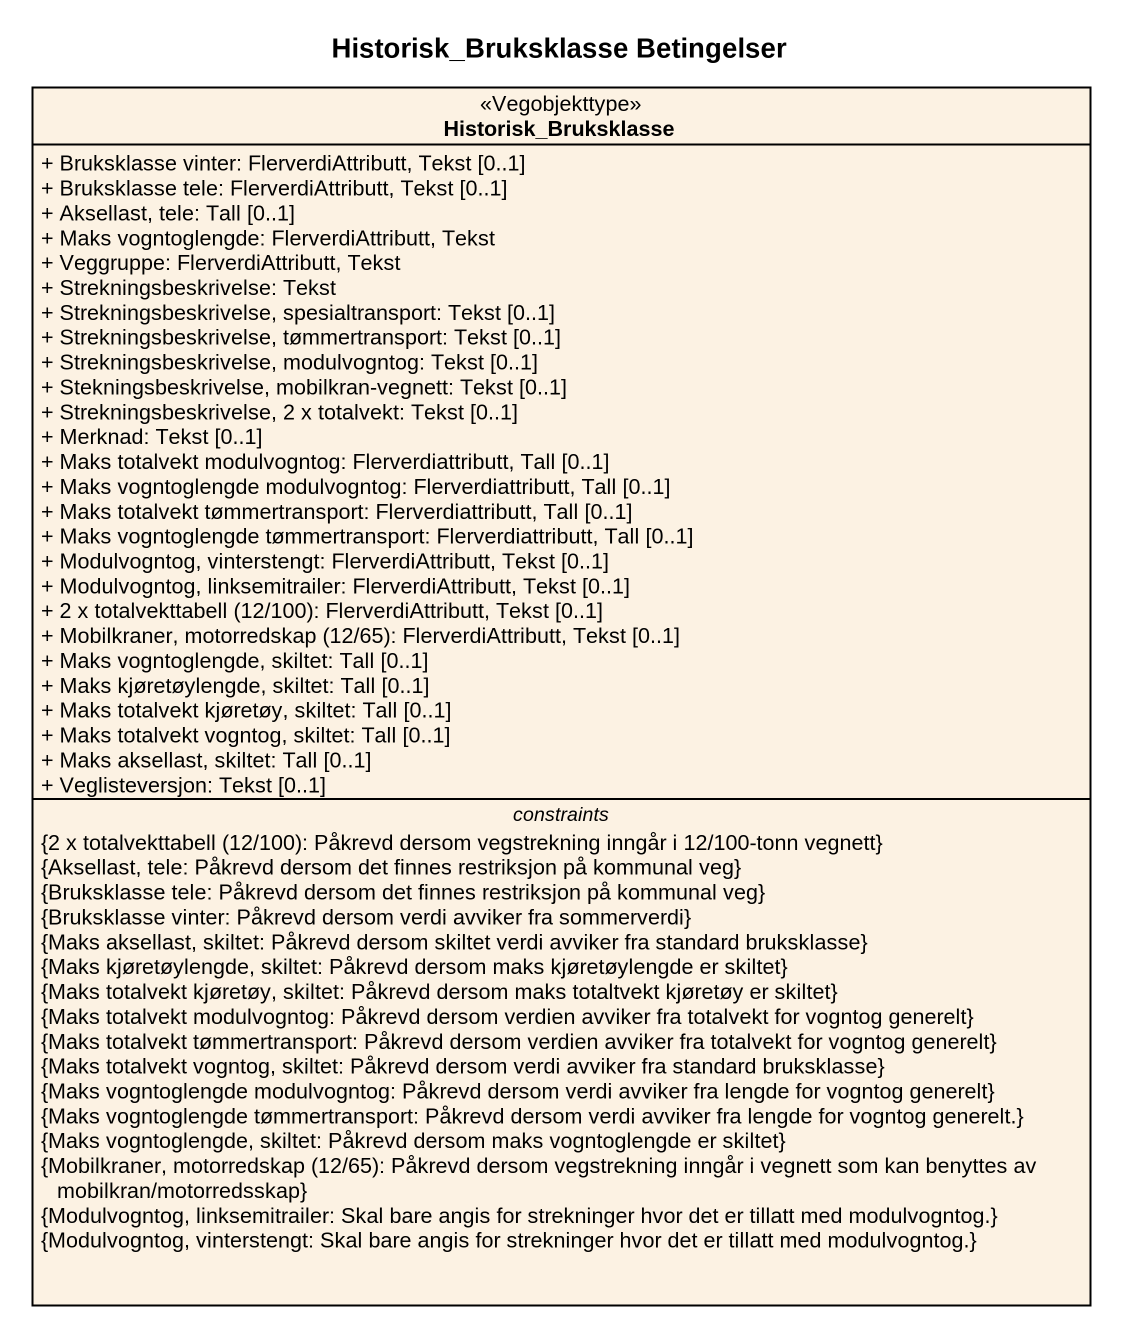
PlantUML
@startuml
title Historisk_Bruksklasse Betingelser
hide circle
hide empty members
skinparam classAttributeIconSize 0
class Historisk_Bruksklasse <<Vegobjekttype>> {
  + Bruksklasse vinter: FlerverdiAttributt, Tekst [0..1]
  + Bruksklasse tele: FlerverdiAttributt, Tekst [0..1]
  + Aksellast, tele: Tall [0..1]
  + Maks vogntoglengde: FlerverdiAttributt, Tekst
  + Veggruppe: FlerverdiAttributt, Tekst
  + Strekningsbeskrivelse: Tekst
  + Strekningsbeskrivelse, spesialtransport: Tekst [0..1]
  + Strekningsbeskrivelse, tømmertransport: Tekst [0..1]
  + Strekningsbeskrivelse, modulvogntog: Tekst [0..1]
  + Stekningsbeskrivelse, mobilkran-vegnett: Tekst [0..1]
  + Strekningsbeskrivelse, 2 x totalvekt: Tekst [0..1]
  + Merknad: Tekst [0..1]
  + Maks totalvekt modulvogntog: Flerverdiattributt, Tall [0..1]
  + Maks vogntoglengde modulvogntog: Flerverdiattributt, Tall [0..1]
  + Maks totalvekt tømmertransport: Flerverdiattributt, Tall [0..1]
  + Maks vogntoglengde tømmertransport: Flerverdiattributt, Tall [0..1]
  + Modulvogntog, vinterstengt: FlerverdiAttributt, Tekst [0..1]
  + Modulvogntog, linksemitrailer: FlerverdiAttributt, Tekst [0..1]
  {field} + 2 x totalvekttabell (12/100): FlerverdiAttributt, Tekst [0..1]
  {field} + Mobilkraner, motorredskap (12/65): FlerverdiAttributt, Tekst [0..1]
  + Maks vogntoglengde, skiltet: Tall [0..1]
  + Maks kjøretøylengde, skiltet: Tall [0..1]
  + Maks totalvekt kjøretøy, skiltet: Tall [0..1]
  + Maks totalvekt vogntog, skiltet: Tall [0..1]
  + Maks aksellast, skiltet: Tall [0..1]
  + Veglisteversjon: Tekst [0..1]
  -- constraints --
  {field} {2 x totalvekttabell (12/100): Påkrevd dersom vegstrekning inngår i 12/100-tonn vegnett}
  {Aksellast, tele: Påkrevd dersom det finnes restriksjon på kommunal veg}
  {Bruksklasse tele: Påkrevd dersom det finnes restriksjon på kommunal veg}
  {Bruksklasse vinter: Påkrevd dersom verdi avviker fra sommerverdi}
  {Maks aksellast, skiltet: Påkrevd dersom skiltet verdi avviker fra standard bruksklasse}
  {Maks kjøretøylengde, skiltet: Påkrevd dersom maks kjøretøylengde er skiltet}
  {Maks totalvekt kjøretøy, skiltet: Påkrevd dersom maks totaltvekt kjøretøy er skiltet}
  {Maks totalvekt modulvogntog: Påkrevd dersom verdien avviker fra totalvekt for vogntog generelt}
  {Maks totalvekt tømmertransport: Påkrevd dersom verdien avviker fra totalvekt for vogntog generelt}
  {Maks totalvekt vogntog, skiltet: Påkrevd dersom verdi avviker fra standard bruksklasse}
  {Maks vogntoglengde modulvogntog: Påkrevd dersom verdi avviker fra lengde for vogntog generelt}
  {Maks vogntoglengde tømmertransport: Påkrevd dersom verdi avviker fra lengde for vogntog generelt.}
  {Maks vogntoglengde, skiltet: Påkrevd dersom maks vogntoglengde er skiltet}
  {field} {Mobilkraner, motorredskap (12/65): Påkrevd dersom vegstrekning inngår i vegnett som kan benyttes av mobilkran/motorredsskap}
  {Modulvogntog, linksemitrailer: Skal bare angis for strekninger hvor det er tillatt med modulvogntog.}
  {Modulvogntog, vinterstengt: Skal bare angis for strekninger hvor det er tillatt med modulvogntog.}
}
@enduml
